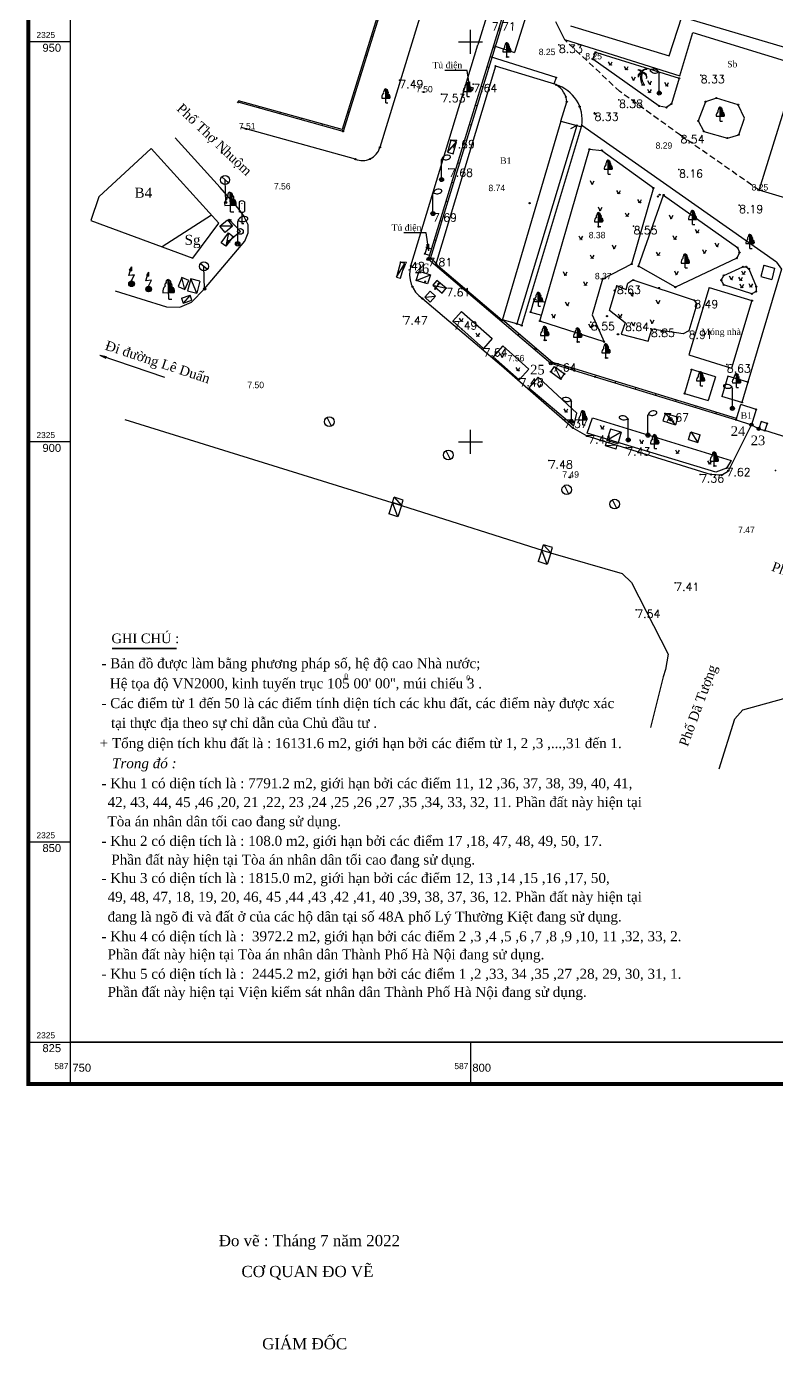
# Model space of a CAD drawing. Header units: inches. Extents: x 587740 to 588006, y 2325787 to 2326106.
# Drawn here: x 587744.5 to 587838.3, y 2325786.6 to 2325951.9 of the extents above; entities that cross this region are included whole.
import ezdxf
from ezdxf.enums import TextEntityAlignment as Align

# ---------------------------------------------------------------- set-up
doc = ezdxf.new("R2010")
doc.units = ezdxf.units.IN
doc.header["$MEASUREMENT"] = 0
doc.header["$PDSIZE"] = 0.1
doc.linetypes.add('DASHED', pattern=[1.13, 0.75, -0.38])
for name, color, linetype in [('17', 7, 'Continuous'), ('DANCU', 6, 'Continuous'), ('Dia vat', 8, 'Continuous'), ('DIAVAT', 242, 'DASHED'), ('diem', 8, 'Continuous'), ('DIEN_CAO_THE', 242, 'Continuous'), ('DIEN_CHIEU_SANG', 242, 'Continuous'), ('DIEN_HA_THE', 242, 'Continuous'), ('Docao', 22, 'Continuous'), ('duongdien', 1, 'Continuous'), ('GIAOTHONG', 31, 'Continuous'), ('Ho ga', 8, 'Continuous'), ('KHUNG', 7, 'Continuous'), ('KYHIEU', 2, 'Continuous'), ('KYHIEUCAY', 242, 'Continuous'), ('KYHIEUGT', 242, 'Continuous'), ('mocgioi', 2, 'Continuous'), ('NOI', 4, 'Continuous'), ('TIT', 7, 'Continuous'), ('VTgioi', 40, 'Continuous'), ('VTRON', 1, 'Continuous')]:
    doc.layers.add(name, color=color, linetype=linetype)
doc.styles.add('VN1', font='VSSW.shx')
doc.styles.add('VNARIAL', font='txt.shx')
doc.styles.add('VNH', font='')
doc.styles.add('VNKT', font='')
doc.styles.add('VNT', font='')
doc.styles.add('VNTIME', font='')
doc.styles.add('VNTIMEI', font='')
doc.styles.get('VNH').set_extended_font_data('.VnTimeH')
doc.styles.get('VNKT').set_extended_font_data('.VnArial')
doc.styles.get('VNT').set_extended_font_data('.VnTime')
doc.styles.get('VNTIME').set_extended_font_data('.VnTime')
doc.styles.get('VNTIMEI').set_extended_font_data('.VnTime', italic=True)

# ---------------------------------------------------------------- blocks, each defined once
blk = doc.blocks.new('tree')
at = {"layer": 'KYHIEU'}
for points in [[(0, 1.75, 0.497303), (-0.2, 1.49, 0.339551), (-0.28, 1.16, 0.289175), (-0.5, 0.6)], [(0, 1.75, -0.497303), (0.2, 1.49, -0.339551), (0.28, 1.16, -0.289175), (0.5, 0.6)]]:
    blk.add_lwpolyline(points, format="xyb", dxfattribs=at)
for points in [[(0, 0), (0, 1.75)], [(0.1, 0.6), (0.1, 1.72)], [(-0.5, 0.6), (0.5, 0.6)], [(0, 0), (0.28, 0)], [(0.2, 0.6), (0.2, 1.49)], [(0.3, 0.6), (0.3, 1.15)], [(0.4, 0.6), (0.4, 1.05)], [(0.5, 0.6), (0.5, 0.82)]]:
    blk.add_lwpolyline(points, dxfattribs=at)
blk = doc.blocks.new('lightt')
at = {"layer": 'KYHIEU'}
for points in [[(-0.05, 2.64, -0.420531), (-1.11, 2.75, -0.572241)], [(-1.1, 2.92, -0.523652), (0, 2.5, -0.549376)]]:
    blk.add_lwpolyline(points, format="xyb", dxfattribs=at)
blk.add_lwpolyline([(0, 0), (0, 2.5)], dxfattribs=at)
for radius in [0.25, 0.125]:
    blk.add_circle((0, 0), radius, dxfattribs=at)
blk.add_arc((-0.95, 2.82), 0.178, 146.5915, 201.9104, dxfattribs=at)
blk = doc.blocks.new('DUA')
at = {"layer": 'KYHIEU'}
blk.add_lwpolyline([(-0.2, 0), (0.2, 0)], dxfattribs=at)
for centre, radius, start, end in [((-0.53, 1.44), 0.428, 32.7453, 108.387), ((-0.68, 1.34), 0.504, 23.9604, 89.0848), ((0.29, 1.44), 0.518, 65.1133, 153.8027), ((0.37, 1.43), 0.498, 73.4563, 165.1174), ((-0.17, 1.08), 0.463, 95.4851, 196.5068), ((-0.12, 1.01), 0.47, 104.7672, 186.2627), ((1.63, 0.91), 1.95, 163.598, 208.0122), ((1.67, 1.04), 1.86, 167.1229, 213.9646), ((-0.12, 0.88), 0.574, 354.8955, 92.3469), ((-0.08, 1), 0.556, 337.9223, 93.8012)]:
    blk.add_arc(centre, radius, start, end, dxfattribs=at)
blk = doc.blocks.new('BON-HOA')
at = {"layer": 'KYHIEU'}
for q in [(-0.23, 0.44), (0.23, 0.44)]:
    blk.add_line((0, 0), q, dxfattribs=at)
for centre in [(-0.12, 0.03), (0.12, 0.03)]:
    blk.add_circle(centre, 0.01, dxfattribs=at)
blk = doc.blocks.new('*O720')
at = {"layer": '17', "color": 7, "linetype": 'Continuous'}
for p, q in [((0.05, -1.22), (-0.03, 1.23)), ((0.15, -0.37), (0.11, 1.19)), ((0.3, -0.37), (0.27, 0.88)), ((0.43, -0.37), (0.41, 0.4)), ((0.58, -0.36), (0.56, 0.27)), ((-0.69, -0.4), (0.72, -0.36)), ((0.05, -1.22), (0.43, -1.22)), ((0.72, -0.36), (0.71, -0.05))]:
    blk.add_line(p, q, dxfattribs=at)
for points in [[(-0.03, 1.24, 0.497303), (-0.3, 0.86, 0.339551), (-0.41, 0.4, 0.289175), (-0.69, -0.4)], [(-0.03, 1.24, -0.497303), (0.26, 0.88, -0.339551), (0.39, 0.42, -0.289175), (0.72, -0.36)]]:
    blk.add_lwpolyline(points, format="xyb", dxfattribs=at)
blk = doc.blocks.new('*O2022')
at = {"layer": '17', "color": 7, "linetype": 'Continuous'}
for p, q in [((-0.45, 1.58), (0.42, 0.86)), ((0.05, -1.62), (-0.03, 1.2))]:
    blk.add_line(p, q, dxfattribs=at)
for centre, radius in [((-0.03, 1.2), 0.563), ((0.06, -1.61), 0.141)]:
    blk.add_circle(centre, radius, dxfattribs=at)
blk = doc.blocks.new('*O4427')
at = {"layer": '17', "color": 7, "linetype": 'Continuous'}
for p, q in [((0.63, -0.07), (-0.82, 1.45)), ((-0.82, 1.45), (-0.48, 1.36)), ((-0.82, 1.45), (-0.75, 1.11)), ((0.63, -0.07), (-0.97, -1.44)), ((-0.97, -1.44), (-0.87, -1.11)), ((-0.97, -1.44), (-0.64, -1.39))]:
    blk.add_line(p, q, dxfattribs=at)
blk.add_circle((0.63, -0.07), 0.352, dxfattribs=at)
blk = doc.blocks.new('*O3323')
at = {"layer": '17', "color": 7, "linetype": 'Continuous'}
blk.add_line((-0.48, -1.57), (-0.48, 1.24), dxfattribs=at)
for radius in [0.282, 0.141]:
    blk.add_circle((-0.48, -1.56), radius, dxfattribs=at)
for centre, radius, start, end in [((0.31, 1.06), 0.805, 55.6414, 166.197), ((0.59, 1.61), 0.2, 338.1047, 33.4236), ((0.11, 2.06), 0.845, 230.7969, 322.03)]:
    blk.add_arc(centre, radius, start, end, dxfattribs=at)
blk = doc.blocks.new('*O619')
at = {"layer": '17', "color": 7, "linetype": 'Continuous'}
for p, q in [((0.05, -1.22), (-0.03, 1.22)), ((0.15, -0.38), (0.1, 1.19)), ((0.3, -0.38), (0.26, 0.87)), ((0.43, -0.37), (0.41, 0.4)), ((0.58, -0.37), (0.56, 0.26)), ((-0.69, -0.41), (0.72, -0.36)), ((0.05, -1.22), (0.43, -1.22)), ((0.72, -0.36), (0.71, -0.05))]:
    blk.add_line(p, q, dxfattribs=at)
for points in [[(-0.04, 1.23, 0.497303), (-0.31, 0.86, 0.339551), (-0.41, 0.39, 0.289175), (-0.69, -0.41)], [(-0.04, 1.23, -0.497303), (0.25, 0.87, -0.339551), (0.39, 0.42, -0.289175), (0.71, -0.36)]]:
    blk.add_lwpolyline(points, format="xyb", dxfattribs=at)
blk = doc.blocks.new('*O1921')
at = {"layer": '17', "color": 7, "linetype": 'Continuous'}
for p, q in [((-0.45, 1.57), (0.41, 0.86)), ((0.05, -1.62), (-0.04, 1.2))]:
    blk.add_line(p, q, dxfattribs=at)
for centre, radius in [((-0.03, 1.2), 0.563), ((0.05, -1.62), 0.141)]:
    blk.add_circle(centre, radius, dxfattribs=at)
blk = doc.blocks.new('*O3624')
at = {"layer": '17', "color": 7, "linetype": 'Continuous'}
for p, q in [((-0.34, 1.3), (-0.34, 0.11)), ((0.01, 0.01), (0.01, -1.4)), ((0.36, 1.3), (0.36, 0.1)), ((0.01, -1.4), (0.25, -1.4))]:
    blk.add_line(p, q, dxfattribs=at)
for centre in [(0.01, 1.12), (0.01, 0.48)]:
    blk.add_circle(centre, 0.0141, dxfattribs=at)
for centre, radius, start, end in [((0.01, 0.82), 0.594, 53.6974, 126.3329), ((0.01, 0.7), 0.695, 238.8957, 299.8719)]:
    blk.add_arc(centre, radius, start, end, dxfattribs=at)
blk = doc.blocks.new('*O4026')
at = {"layer": '17', "color": 7, "linetype": 'Continuous'}
for p, q in [((-0.35, 0.15), (0, 1.24)), ((-0.35, 0.15), (0, 1.24)), ((-0.35, 0.15), (0, 1.24)), ((-0.35, 0.15), (0.01, 1.23)), ((0.36, 0.22), (-0.35, 0.15)), ((0.36, 0.22), (-0.35, 0.15)), ((0.35, 0.21), (-0.35, 0.15)), ((0, 1.24), (-0.28, 0.83)), ((0, 1.24), (-0.28, 0.83)), ((0, 1.24), (-0.28, 0.83)), ((-0.28, 0.83), (0, 0.74)), ((-0.01, 1.19), (-0.26, 0.83)), ((-0.03, 1.15), (-0.25, 0.82)), ((-0.03, 1.09), (-0.23, 0.81)), ((-0.06, 1.05), (-0.22, 0.8)), ((-0.07, 0.99), (-0.2, 0.8)), ((-0.09, 0.95), (-0.19, 0.79)), ((-0.09, 0.95), (-0.19, 0.79)), ((-0.1, 0.91), (-0.18, 0.79)), ((-0.11, 0.86), (-0.16, 0.79)), ((-0.11, 0.86), (-0.11, 0.77)), ((-0.1, 0.9), (-0.1, 0.76)), ((-0.09, 0.95), (-0.09, 0.76)), ((-0.06, 1.05), (-0.07, 0.75)), ((-0.07, 0.99), (-0.07, 0.76)), ((-0.07, 0.99), (-0.07, 0.76)), ((-0.03, 1.08), (-0.05, 0.75)), ((-0.01, 1.19), (-0.03, 0.74)), ((-0.03, 1.14), (-0.03, 0.75)), ((0, 1.24), (0, 0.74)), ((0, -0.53), (0.36, 0.22)), ((0, -0.53), (0.35, 0.21)), ((0.01, -0.53), (0.36, 0.22))]:
    blk.add_line(p, q, dxfattribs=at)
for radius in [0.352, 0.338, 0.324, 0.31, 0.294, 0.28, 0.266, 0.252, 0.238, 0.224, 0.211, 0.197, 0.183, 0.169, 0.155, 0.144, 0.137, 0.123, 0.109, 0.095, 0.081, 0.072, 0.0579, 0.0438, 0.0297, 0.0157]:
    blk.add_circle((0.01, -0.88), radius, dxfattribs=at)
blk = doc.blocks.new('*O3925')
at = {"layer": '17', "color": 7, "linetype": 'Continuous'}
for p, q in [((-0.35, 0.15), (0, 1.24)), ((-0.35, 0.15), (0, 1.24)), ((-0.35, 0.15), (0, 1.24)), ((-0.35, 0.15), (0.01, 1.23)), ((0.36, 0.22), (-0.35, 0.15)), ((0.36, 0.22), (-0.35, 0.15)), ((0.35, 0.21), (-0.35, 0.15)), ((0, 1.24), (-0.28, 0.83)), ((0, 1.24), (-0.28, 0.83)), ((0, 1.24), (-0.28, 0.83)), ((-0.28, 0.83), (0, 0.74)), ((-0.01, 1.19), (-0.26, 0.83)), ((-0.03, 1.15), (-0.25, 0.82)), ((-0.03, 1.09), (-0.23, 0.81)), ((-0.06, 1.05), (-0.22, 0.8)), ((-0.07, 0.99), (-0.2, 0.8)), ((-0.09, 0.95), (-0.19, 0.79)), ((-0.09, 0.95), (-0.19, 0.79)), ((-0.1, 0.91), (-0.18, 0.79)), ((-0.11, 0.86), (-0.16, 0.79)), ((-0.11, 0.86), (-0.11, 0.77)), ((-0.1, 0.9), (-0.1, 0.76)), ((-0.09, 0.95), (-0.09, 0.76)), ((-0.06, 1.05), (-0.07, 0.75)), ((-0.07, 0.99), (-0.07, 0.76)), ((-0.07, 0.99), (-0.07, 0.76)), ((-0.03, 1.08), (-0.05, 0.75)), ((-0.01, 1.19), (-0.03, 0.74)), ((-0.03, 1.14), (-0.03, 0.75)), ((0, 1.24), (0, 0.74)), ((0, -0.53), (0.36, 0.22)), ((0, -0.53), (0.35, 0.21)), ((0.01, -0.53), (0.36, 0.22))]:
    blk.add_line(p, q, dxfattribs=at)
for radius in [0.352, 0.338, 0.324, 0.31, 0.294, 0.28, 0.266, 0.252, 0.238, 0.224, 0.211, 0.197, 0.183, 0.169, 0.155, 0.144, 0.137, 0.123, 0.109, 0.095, 0.081, 0.072, 0.0579, 0.0438, 0.0297, 0.0157]:
    blk.add_circle((0.01, -0.88), radius, dxfattribs=at)
blk = doc.blocks.new('lightp')
at = {"layer": 'duongdien'}
for points in [[(1.1, 2.92, 0.523652), (0, 2.5, 0.549376)], [(0.05, 2.64, 0.420531), (1.11, 2.75, 0.572241)]]:
    blk.add_lwpolyline(points, format="xyb", dxfattribs=at)
blk.add_lwpolyline([(0, 0), (0, 2.5)], dxfattribs=at)
for radius in [0.25, 0.125]:
    blk.add_circle((0, 0), radius, dxfattribs=at)
blk.add_arc((0.95, 2.82), 0.178, 338.0896, 33.4085, dxfattribs=at)

msp = doc.modelspace()

# ---------------------------------------------------------------- linework, layer by layer
at = {"layer": 'DANCU'}
for p, q in [((587799.86, 2325939.55), (587816.92, 2325995.02)), ((587797.13, 2325980.66), (587784.09, 2325938.8)), ((587810.18, 2325963.63), (587805.52, 2325948.64)), ((587810.64, 2325952.52), (587811.75, 2325950.27)), ((587824.85, 2325948.25), (587826.42, 2325953.13)), ((587826.42, 2325953.13), (587842.52, 2325948.37)), ((587812.52, 2325951.98), (587824.85, 2325948.25)), ((587826.2, 2325945.73), (587827.81, 2325951.17)), ((587827.81, 2325951.17), (587840.97, 2325947.13)), ((587802.98, 2325949.49), (587805.52, 2325948.64)), ((587811.75, 2325950.27), (587826.2, 2325945.73)), ((587810.72, 2325945.52), (587802.5, 2325948.13)), ((587815.32, 2325947.83), (587815.64, 2325948.68)), ((587823.61, 2325941.96), (587815.32, 2325947.83)), ((587815.64, 2325948.68), (587826.1, 2325945.43)), ((587803.13, 2325946.95), (587795.66, 2325922.09)), ((587810.68, 2325944.64), (587803.13, 2325946.95)), ((587836.11, 2325931.45), (587840.97, 2325947.13)), ((587810.72, 2325945.52), (587810.45, 2325944.71)), ((587826.1, 2325945.43), (587825.16, 2325942.24)), ((587784.09, 2325938.8), (587770.97, 2325942.43)), ((587811.33, 2325940.07), (587812.06, 2325942.51)), ((587829.4, 2325942.51), (587828.47, 2325940.11)), ((587830.76, 2325942.96), (587829.4, 2325942.51)), ((587833.48, 2325942.13), (587830.76, 2325942.96)), ((587824.53, 2325941.79), (587823.61, 2325941.96)), ((587825.16, 2325942.24), (587824.53, 2325941.79)), ((587834.29, 2325940.45), (587833.48, 2325942.13)), ((587794.77, 2325922.85), (587799.86, 2325939.55)), ((587811.33, 2325940.07), (587803.98, 2325915.15)), ((587813.31, 2325939.54), (587805.81, 2325914.74)), ((587806.42, 2325914.54), (587813.94, 2325939.54)), ((587811.33, 2325940.07), (587813.31, 2325939.54)), ((587813.31, 2325939.54), (587812.53, 2325939.13)), ((587813.31, 2325939.54), (587813.89, 2325939.38)), ((587838.27, 2325922.47), (587813.94, 2325939.54)), ((587828.47, 2325940.11), (587829.2, 2325938.8)), ((587833.55, 2325938.38), (587834.29, 2325940.45)), ((587829.2, 2325938.8), (587832.14, 2325937.96)), ((587832.14, 2325937.96), (587833.55, 2325938.38)), ((587808.7, 2325915.1), (587814.89, 2325936.56)), ((587814.89, 2325936.56), (587816.45, 2325936.43)), ((587816.45, 2325936.43), (587822.88, 2325931.73)), ((587822.88, 2325931.73), (587820.16, 2325922.22)), ((587821.01, 2325921.94), (587824.16, 2325930.85)), ((587824.16, 2325930.85), (587833.4, 2325924.28)), ((587841.8, 2325929.73), (587836.11, 2325931.45)), ((587767.62, 2325928.35), (587761.45, 2325924.39)), ((587833.4, 2325924.28), (587833.65, 2325923.65)), ((587794.77, 2325922.85), (587810.06, 2325909.82)), ((587833.31, 2325922.96), (587825.63, 2325919.33)), ((587833.65, 2325923.65), (587833.31, 2325922.96)), ((587803.98, 2325915.15), (587795.7, 2325922.2)), ((587820.16, 2325922.22), (587816.53, 2325920.35)), ((587825.63, 2325919.33), (587821.01, 2325921.94)), ((587831.68, 2325920.81), (587834.07, 2325921.88)), ((587834.07, 2325921.88), (587834.48, 2325921.89)), ((587834.48, 2325921.89), (587834.83, 2325921.62)), ((587838.91, 2325921.58), (587834.7, 2325907.46)), ((587834.83, 2325921.62), (587835.74, 2325919.4)), ((587836.68, 2325922.08), (587836.32, 2325920.68)), ((587836.68, 2325922.08), (587838.03, 2325921.69)), ((587838.03, 2325921.69), (587837.68, 2325920.3)), ((587838.27, 2325922.47), (587838.91, 2325921.58)), ((587816.53, 2325920.35), (587815.22, 2325915.88)), ((587829.86, 2325919.28), (587827.31, 2325910.86)), ((587829.86, 2325919.28), (587835.2, 2325917.65)), ((587831.37, 2325920.21), (587831.68, 2325920.81)), ((587831.68, 2325919.61), (587831.37, 2325920.21)), ((587835.2, 2325918.5), (587831.68, 2325919.61)), ((587835.74, 2325919.4), (587835.73, 2325918.78)), ((587836.32, 2325920.68), (587837.68, 2325920.3)), ((587807.99, 2325917.84), (587807.51, 2325916.22)), ((587807.99, 2325917.84), (587809.37, 2325917.44)), ((587835.2, 2325917.65), (587832.65, 2325909.23)), ((587835.73, 2325918.78), (587835.2, 2325918.5)), ((587807.51, 2325916.22), (587808.9, 2325915.82)), ((587805.81, 2325914.74), (587804.02, 2325915.27)), ((587806.42, 2325914.54), (587805.81, 2325914.74)), ((587816.73, 2325912.51), (587808.7, 2325915.1)), ((587815.22, 2325915.88), (587816.73, 2325912.51)), ((587810.06, 2325909.82), (587813, 2325908.92)), ((587827.31, 2325910.86), (587832.65, 2325909.23)), ((587813, 2325908.92), (587815.6, 2325908.13)), ((587815.6, 2325908.13), (587833.23, 2325902.75)), ((587827.66, 2325909.03), (587826.77, 2325906.05)), ((587830.64, 2325908.14), (587827.66, 2325909.03)), ((587830.64, 2325908.14), (587829.75, 2325905.16)), ((587832.17, 2325908.21), (587831.43, 2325905.68)), ((587834.7, 2325907.46), (587832.17, 2325908.21)), ((587826.77, 2325906.05), (587829.75, 2325905.16)), ((587834.7, 2325907.46), (587833.96, 2325904.93)), ((587833.96, 2325904.93), (587831.43, 2325905.68)), ((587833.23, 2325902.75), (587833.83, 2325904.69)), ((587835.73, 2325904.06), (587833.83, 2325904.69)), ((587833.23, 2325902.75), (587835.15, 2325902.15)), ((587835.73, 2325904.06), (587835.15, 2325902.15)), ((587835.15, 2325902.15), (587836.05, 2325901.64)), ((587836.34, 2325902.54), (587836.05, 2325901.64)), ((587836.05, 2325901.64), (587836.82, 2325901.41)), ((587837.11, 2325902.31), (587836.34, 2325902.54)), ((587837.11, 2325902.31), (587836.82, 2325901.41)), ((587840.38, 2325900.28), (587836.82, 2325901.41))]:
    msp.add_line(p, q, dxfattribs=at)
msp.add_lwpolyline([(587765.32, 2325922.97), (587768.56, 2325927.31), (587760.11, 2325936.66), (587753.54, 2325930.64), (587752.57, 2325927.66), (587765.32, 2325922.97)], dxfattribs=at)
at = {"layer": 'DANCU', "elevation": 8.63}
for points in [[(587819.34, 2325914.88), (587817.39, 2325916.42), (587818.31, 2325919.49)], [(587818.31, 2325919.49), (587819.46, 2325919.05), (587819.67, 2325919.85), (587820.3, 2325920.25), (587827.98, 2325917.71), (587828.33, 2325917.2), (587827.3, 2325913.89), (587826.61, 2325913.51), (587822.67, 2325914.1)], [(587819.34, 2325914.88), (587818.86, 2325913.44), (587822.25, 2325912.59), (587822.67, 2325914.1)]]:
    msp.add_lwpolyline(points, dxfattribs=at)
at = {"layer": 'DANCU'}
for centre, radius, start, end in [((587809.38, 2325940.21), 4.61, 351.656, 73.6149), ((587809.37, 2325942.28), 2.7, 4.8672, 59.5015)]:
    msp.add_arc(centre, radius, start, end, dxfattribs=at)
at = {"layer": 'Dia vat'}
msp.add_lwpolyline([(587801.63, 2325911.69), (587797.81, 2325915.09), (587798.88, 2325916.3), (587802.71, 2325912.9)], close=True, dxfattribs=at)
for points, elevation in [([(587802.85, 2325910.64), (587806.12, 2325907.74), (587807.32, 2325909.09), (587804.06, 2325912)], 7.6), ([(587812.94, 2325902.02), (587813.33, 2325903.59), (587808.46, 2325908.08), (587807.32, 2325906.77)], 7.53)]:
    msp.add_lwpolyline(points, close=True, dxfattribs=dict(at, elevation=elevation))
at = {"layer": 'Dia vat', "elevation": 7.64}
msp.add_lwpolyline([(587832.61, 2325897.66), (587832.03, 2325896.72), (587830.71, 2325896.2), (587814.61, 2325901.08), (587815.28, 2325902.99), (587832.61, 2325897.66)], dxfattribs=at)
at = {"layer": 'DIAVAT'}
msp.add_lwpolyline([(587836.11, 2325931.45), (587826.27, 2325938.32), (587818.69, 2325943.78), (587811.75, 2325950.27)], dxfattribs=at)
at = {"layer": 'diem'}
for p in [(587811.06, 2325949.61, 8.33), (587828.8, 2325945.81, 8.33), (587791.12, 2325945.2, 7.49), (587800.36, 2325944.72, 7.64), (587796.38, 2325943.46, 7.53), (587818.58, 2325942.75, 8.38), (587815.52, 2325941.13, 8.32), (587797.55, 2325937.69, 7.68), (587826.27, 2325938.32, 8.54), (587797.32, 2325934.14, 7.68), (587826.08, 2325934.02, 8.16), (587833.6, 2325929.59, 8.19), (587795.32, 2325928.53, 7.69), (587820.4, 2325926.94, 8.55), (587794.72, 2325922.95, 7.81), (587791.28, 2325922.45, 7.42), (587818.31, 2325919.49, 8.63), (587796.99, 2325919.19, 7.61), (587827.98, 2325917.71, 8.49), (587791.65, 2325915.66, 7.47), (587797.87, 2325915.05, 7.49), (587815.07, 2325914.94, 8.55), (587819.34, 2325914.88, 8.84), (587822.57, 2325914.12, 8.85), (587827.3, 2325913.89, 8.91), (587801.64, 2325911.69, 7.63), (587810.27, 2325909.78, 7.63), (587832.06, 2325909.67, 8.63), (587806.16, 2325907.94, 7.48), (587811.67, 2325902.77, 7.37), (587824.32, 2325903.55, 7.67), (587814.72, 2325900.8, 7.41), (587819.49, 2325899.28, 7.43), (587809.8, 2325897.68, 7.48), (587832.03, 2325896.72, 7.62), (587838.15, 2325896.43, 7.54), (587828.72, 2325895.93, 7.36), (587825.61, 2325882.37, 7.41), (587820.75, 2325879, 7.54)]:
    msp.add_point(p, dxfattribs=at)
at = {"layer": 'DIEN_HA_THE'}
for p, q in [((587799.6, 2325946.41), (587796.82, 2325946.41)), ((587799.92, 2325944.17), (587799.6, 2325946.41)), ((587799.92, 2325944.17), (587799.68, 2325944.97)), ((587799.92, 2325944.17), (587799.92, 2325945.01)), ((587794.49, 2325926.11), (587791.7, 2325926.11)), ((587794.8, 2325923.86), (587794.49, 2325926.11)), ((587794.57, 2325924.31), (587794.31, 2325923.51)), ((587794.8, 2325923.86), (587794.56, 2325924.67)), ((587794.57, 2325924.31), (587795.16, 2325924.13)), ((587794.8, 2325923.86), (587794.81, 2325924.7)), ((587794.31, 2325923.51), (587794.91, 2325923.32))]:
    msp.add_line(p, q, dxfattribs=at)
at = {"layer": 'GIAOTHONG'}
for p, q in [((587811.75, 2325984.95), (587800.95, 2325949.62)), ((587801.42, 2325978.44), (587788.7, 2325936.8)), ((587792.55, 2325921.99), (587800.95, 2325949.62)), ((587785.62, 2325935.33), (587771.34, 2325939.28)), ((587768.7, 2325931.77), (587763.1, 2325938.01)), ((587770.91, 2325929.26), (587768.7, 2325931.77)), ((587771.61, 2325928.39), (587770.91, 2325929.26)), ((587772.23, 2325927.12), (587771.61, 2325928.39)), ((587771.79, 2325925.1), (587772.22, 2325926.13)), ((587772.22, 2325926.13), (587772.23, 2325927.12)), ((587766.76, 2325919.11), (587771.79, 2325925.1)), ((587755.59, 2325918.86), (587762.01, 2325916.89)), ((587765.15, 2325917.47), (587766.76, 2325919.11)), ((587794, 2325917.91), (587803.88, 2325909.53)), ((587762.01, 2325916.89), (587763.66, 2325916.82)), ((587763.66, 2325916.82), (587765.15, 2325917.47)), ((587753.68, 2325910.85), (587761.77, 2325908.08)), ((587753.68, 2325910.85), (587754.43, 2325910.46)), ((587753.68, 2325910.85), (587754.51, 2325910.69)), ((587803.88, 2325909.53), (587812.81, 2325901.75)), ((587812.81, 2325901.75), (587814.58, 2325900.74)), ((587832.26, 2325896.4), (587835.15, 2325902.15)), ((587814.58, 2325900.74), (587830.1, 2325895.93)), ((587831.41, 2325895.83), (587832.26, 2325896.4)), ((587831.41, 2325895.83), (587830.1, 2325895.93)), ((587791.37, 2325892.06), (587790.25, 2325892.42))]:
    msp.add_line(p, q, dxfattribs=at)
for points in [[(587756.81, 2325902.8), (587791.37, 2325892.06), (587810.02, 2325886.15), (587818.96, 2325883.56), (587820.14, 2325882.41), (587824.71, 2325873.48), (587824.41, 2325871.56), (587824.11, 2325870.63), (587822.53, 2325864.31)], [(587831.1, 2325859.13), (587833.05, 2325865.4), (587834.05, 2325866.51), (587841.13, 2325868.47), (587842.32, 2325868.24), (587846.4, 2325864.98), (587847.22, 2325864.26), (587862.89, 2325850.88), (587871.75, 2325842.12)]]:
    msp.add_lwpolyline(points, dxfattribs=at)
for centre, radius, start, end in [((587786.51, 2325937.42), 2.27, 246.7905, 344.0091), ((587796.13, 2325920.97), 3.73, 164.0772, 235.1276)]:
    msp.add_arc(centre, radius, start, end, dxfattribs=at)
at = {"layer": 'Ho ga'}
for p, q in [((587768.68, 2325926.95), (587769.63, 2325927.74)), ((587769.63, 2325927.74), (587770.26, 2325926.97)), ((587770.26, 2325926.97), (587768.68, 2325926.95)), ((587769.34, 2325926.16), (587768.68, 2325926.95)), ((587768.84, 2325924.89), (587769.78, 2325926.14)), ((587770.26, 2325926.97), (587769.34, 2325926.16)), ((587769.78, 2325926.14), (587769.42, 2325924.45)), ((587769.78, 2325926.14), (587770.33, 2325925.66)), ((587769.42, 2325924.45), (587768.84, 2325924.89)), ((587770.33, 2325925.66), (587769.42, 2325924.45)), ((587763.91, 2325920.53), (587763.45, 2325919.4)), ((587763.45, 2325919.4), (587764.32, 2325919.05)), ((587764.32, 2325919.05), (587763.91, 2325920.53)), ((587764.79, 2325920.18), (587763.91, 2325920.53)), ((587764.32, 2325919.05), (587764.79, 2325920.18)), ((587765.04, 2325920.37), (587764.65, 2325918.88)), ((587765.8, 2325918.58), (587765.04, 2325920.37)), ((587766.19, 2325920.07), (587765.04, 2325920.37)), ((587766.19, 2325920.07), (587765.8, 2325918.58)), ((587795.6, 2325919.09), (587796.04, 2325919.76)), ((587763.89, 2325917.95), (587764.96, 2325918.32)), ((587763.89, 2325917.95), (587764.11, 2325917.32)), ((587764.96, 2325918.32), (587764.11, 2325917.32)), ((587764.11, 2325917.32), (587765.18, 2325917.69)), ((587764.65, 2325918.88), (587765.8, 2325918.58)), ((587765.18, 2325917.69), (587764.96, 2325918.32)), ((587810.06, 2325908.76), (587810.5, 2325909.43)), ((587810.5, 2325909.43), (587811.77, 2325908.5)), ((587810.5, 2325909.43), (587811.33, 2325907.83)), ((587810.06, 2325908.76), (587811.33, 2325907.83)), ((587811.33, 2325907.83), (587811.77, 2325908.5)), ((587782.64, 2325901.98), (587782.1, 2325903.06)), ((587824.38, 2325903.58), (587824.08, 2325902.62)), ((587824.38, 2325903.58), (587825.94, 2325903.08)), ((587825.63, 2325902.13), (587824.38, 2325903.58)), ((587825.94, 2325903.08), (587825.63, 2325902.13)), ((587817.51, 2325901.6), (587817.08, 2325900.17)), ((587818.85, 2325901.21), (587817.08, 2325900.17)), ((587818.85, 2325901.21), (587817.51, 2325901.6)), ((587818.85, 2325901.21), (587818.43, 2325899.77)), ((587824.08, 2325902.62), (587825.63, 2325902.13)), ((587827.26, 2325900.29), (587827.55, 2325901.25)), ((587827.55, 2325901.25), (587828.74, 2325900.88)), ((587827.55, 2325901.25), (587828.45, 2325899.93)), ((587816.89, 2325899.49), (587817.03, 2325899.98)), ((587818.37, 2325899.57), (587816.89, 2325899.49)), ((587818.23, 2325899.1), (587816.89, 2325899.49)), ((587818.43, 2325899.77), (587817.08, 2325900.17)), ((587818.23, 2325899.1), (587818.37, 2325899.57)), ((587827.26, 2325900.29), (587828.45, 2325899.93)), ((587828.45, 2325899.93), (587828.74, 2325900.88)), ((587797.51, 2325897.82), (587796.97, 2325898.9)), ((587812.32, 2325893.48), (587811.78, 2325894.56)), ((587790.25, 2325892.42), (587790.47, 2325893.09)), ((587791.58, 2325892.73), (587790.47, 2325893.09)), ((587790.47, 2325893.09), (587791.37, 2325892.06)), ((587790.25, 2325892.42), (587789.8, 2325890.99)), ((587790.92, 2325890.64), (587790.25, 2325892.42)), ((587791.37, 2325892.06), (587790.92, 2325890.64)), ((587791.37, 2325892.06), (587791.58, 2325892.73)), ((587818.31, 2325891.69), (587817.77, 2325892.77)), ((587790.92, 2325890.64), (587789.8, 2325890.99)), ((587808.93, 2325886.48), (587808.47, 2325885.05)), ((587808.93, 2325886.48), (587809.14, 2325887.14)), ((587809.59, 2325884.69), (587808.93, 2325886.48)), ((587810.25, 2325886.79), (587809.14, 2325887.14)), ((587809.14, 2325887.14), (587810.04, 2325886.12)), ((587810.04, 2325886.12), (587810.25, 2325886.79)), ((587809.59, 2325884.69), (587808.47, 2325885.05)), ((587810.04, 2325886.12), (587809.59, 2325884.69))]:
    msp.add_line(p, q, dxfattribs=at)
for points, elevation in [([(587799.71, 2325944.01), (587799.82, 2325944.39), (587800.33, 2325944.24), (587800.22, 2325943.86)], 7.82), ([(587797.55, 2325937.69), (587797.13, 2325936.21), (587797.85, 2325936.01), (587798.27, 2325937.48)], 7.68), ([(587791.28, 2325922.45), (587790.75, 2325920.6), (587791.28, 2325920.45), (587791.81, 2325922.3)], 7.42), ([(587793.59, 2325921.32), (587795.01, 2325920.89), (587794.66, 2325919.73), (587793.24, 2325920.15)], 7.62), ([(587796.99, 2325919.19), (587795.81, 2325920.17), (587795.31, 2325919.58), (587796.49, 2325918.6)], 7.61)]:
    msp.add_lwpolyline(points, close=True, dxfattribs=dict(at, elevation=elevation))
for points, elevation in [([(587797.13, 2325936.21), (587798.27, 2325937.48)], 7.68), ([(587790.75, 2325920.6), (587791.81, 2325922.3)], 7.42), ([(587793.24, 2325920.15), (587795.01, 2325920.89)], 7.62), ([(587795.31, 2325919.58), (587796.99, 2325919.19)], 7.61), ([(587794.31, 2325918.1), (587795.65, 2325918.2)], 7.58)]:
    msp.add_lwpolyline(points, dxfattribs=dict(at, elevation=elevation))
msp.add_lwpolyline([(587795.65, 2325918.2), (587794.99, 2325917.48), (587794.3, 2325918.1), (587794.97, 2325918.82)], close=True, dxfattribs=at)
for centre, radius in [((587782.37, 2325902.52), 0.6), ((587825.01, 2325902.85), 0.2), ((587797.24, 2325898.36), 0.6), ((587812.05, 2325894.02), 0.6), ((587818.04, 2325892.23), 0.6)]:
    msp.add_circle(centre, radius, dxfattribs=at)
at = {"layer": 'KHUNG'}
for p, q in [((587750, 2325819.75), (587750, 2326080.25)), ((587800, 2325948.5), (587800, 2325951.5)), ((587750, 2325950), (587744.75, 2325950)), ((587798.5, 2325950), (587801.5, 2325950)), ((587800, 2325898.5), (587800, 2325901.5)), ((587750, 2325900), (587744.75, 2325900)), ((587798.5, 2325900), (587801.5, 2325900)), ((587750, 2325850), (587744.75, 2325850)), ((587744.75, 2325825), (588005.25, 2325825)), ((587800, 2325825), (587800, 2325819.75))]:
    msp.add_line(p, q, dxfattribs=at)
at = {"layer": 'KHUNG', "const_width": 0.5}
msp.add_lwpolyline([(587744.75, 2325819.75), (587744.75, 2326080.25), (588005.25, 2326080.25), (588005.25, 2325819.75)], close=True, dxfattribs=at)
at = {"layer": 'KYHIEU', "color": 242}
for p, q in [((587795, 2325922.92), (587817.11, 2325994.99)), ((587796.4, 2325978.99), (587783.96, 2325939.04)), ((587787.77, 2325950.6), (587787.58, 2325950.66)), ((587803.61, 2325951.67), (587803.8, 2325951.61)), ((587802.87, 2325949.27), (587803.06, 2325949.21)), ((587787.03, 2325948.24), (587786.84, 2325948.3)), ((587786.3, 2325945.88), (587786.11, 2325945.94)), ((587802.14, 2325946.87), (587802.33, 2325946.81)), ((587801.4, 2325944.46), (587801.59, 2325944.41)), ((587783.96, 2325939.04), (587771.02, 2325942.63)), ((587785.56, 2325943.52), (587785.37, 2325943.58)), ((587773.59, 2325941.71), (587773.65, 2325941.9)), ((587776.22, 2325940.98), (587776.27, 2325941.17)), ((587784.83, 2325941.16), (587784.64, 2325941.22)), ((587800.66, 2325942.06), (587800.85, 2325942)), ((587778.84, 2325940.25), (587778.9, 2325940.44)), ((587781.47, 2325939.52), (587781.52, 2325939.72)), ((587799.93, 2325939.66), (587800.12, 2325939.6)), ((587783.96, 2325939.04), (587784.09, 2325938.8)), ((587799.19, 2325937.26), (587799.38, 2325937.2)), ((587798.45, 2325934.86), (587798.64, 2325934.8)), ((587797.72, 2325932.46), (587797.91, 2325932.4)), ((587796.98, 2325930.06), (587797.17, 2325930)), ((587796.24, 2325927.65), (587796.43, 2325927.59)), ((587795.51, 2325925.25), (587795.7, 2325925.19)), ((587795, 2325922.92), (587794.77, 2325922.85)), ((587795.79, 2325922.24), (587795, 2325922.92)), ((587796.68, 2325921.22), (587796.81, 2325921.37)), ((587810.25, 2325909.93), (587804.01, 2325915.24)), ((587805.97, 2325913.3), (587806.1, 2325913.45)), ((587808.02, 2325911.56), (587808.15, 2325911.72)), ((587808.12, 2325911.41), (587808.25, 2325911.57)), ((587813.06, 2325909.11), (587810.25, 2325909.93)), ((587833.29, 2325902.94), (587813.06, 2325909.11)), ((587818.12, 2325907.36), (587818.17, 2325907.55)), ((587820.63, 2325906.59), (587820.69, 2325906.78)), ((587823.15, 2325905.82), (587823.21, 2325906.01)), ((587825.67, 2325905.05), (587825.73, 2325905.24)), ((587828.19, 2325904.28), (587828.25, 2325904.47)), ((587830.71, 2325903.51), (587830.77, 2325903.71))]:
    msp.add_line(p, q, dxfattribs=at)
at = {"layer": 'KYHIEU'}
for points in [[(587819.68, 2325902.88, -0.420531), (587818.62, 2325903, -0.572241)], [(587818.64, 2325903.17, -0.523652), (587819.73, 2325902.75, -0.549376)]]:
    msp.add_lwpolyline(points, format="xyb", dxfattribs=at)
msp.add_lwpolyline([(587819.74, 2325900.25), (587819.73, 2325902.75)], dxfattribs=at)
for radius in [0.25, 0.125]:
    msp.add_circle((587819.74, 2325900.25), radius, dxfattribs=at)
msp.add_arc((587818.78, 2325903.07), 0.178, 146.6713, 201.9902, dxfattribs=at)
at = {"layer": 'NOI'}
msp.add_lwpolyline([(587750, 2326075), (588000, 2326075), (588000, 2325825), (587750, 2325825)], close=True, dxfattribs=at)
at = {"layer": 'TIT'}
for p, q in [((587755.2, 2325874.22), (587763.27, 2325874.22)), ((587755.2, 2325874.17), (587763.27, 2325874.17))]:
    msp.add_line(p, q, dxfattribs=at)
at = {"layer": 'VTgioi'}
for centre in [(587794.77, 2325922.85), (587810.06, 2325909.82), (587835.15, 2325902.15), (587836.05, 2325901.64)]:
    msp.add_circle(centre, 0.2, dxfattribs=at)
at = {"layer": 'VTRON'}
for centre in [(587804.56, 2325948.12), (587815.32, 2325947.83), (587815.64, 2325948.68), (587803.13, 2325946.95), (587810.72, 2325945.52), (587810.74, 2325944.61), (587826.1, 2325945.43), (587770.97, 2325942.43), (587794.16, 2325943.71), (587811.94, 2325943.12), (587812.06, 2325942.51), (587823.61, 2325943.58), (587829.4, 2325942.51), (587830.76, 2325942.96), (587813.67, 2325941.89), (587815.55, 2325941.02), (587815.55, 2325941.01), (587823.61, 2325941.96), (587824.53, 2325941.79), (587825.16, 2325942.24), (587833.48, 2325942.13), (587772.01, 2325939.09), (587813.31, 2325939.54), (587813.94, 2325939.54), (587828.47, 2325940.11), (587784.09, 2325938.8), (587829.2, 2325938.8), (587832.14, 2325937.96), (587833.55, 2325938.38), (587768.93, 2325936.13), (587788.7, 2325936.8), (587814.89, 2325936.56), (587816.45, 2325936.43), (587785.62, 2325935.33), (587787.43, 2325935.34), (587822.88, 2325931.73), (587823.66, 2325930.88), (587824.16, 2325930.85), (587836.11, 2325931.45), (587807.41, 2325929.83), (587823.43, 2325930.67), (587816.04, 2325926.9), (587794.57, 2325924.31), (587833.4, 2325924.28), (587794.31, 2325923.51), (587794.77, 2325922.85), (587833.31, 2325922.96), (587833.65, 2325923.65), (587792.55, 2325921.99), (587795.7, 2325922.2), (587820.16, 2325922.22), (587821.01, 2325921.94), (587834.07, 2325921.88), (587834.48, 2325921.89), (587834.83, 2325921.62), (587792.76, 2325919.39), (587794.35, 2325920.03), (587796.04, 2325919.76), (587816.53, 2325920.35), (587820.37, 2325920.22), (587823.6, 2325919.24), (587825.63, 2325919.33), (587831.37, 2325920.21), (587831.68, 2325920.81), (587831.68, 2325919.61), (587835.74, 2325919.4), (587794, 2325917.91), (587795.59, 2325919.13), (587807.99, 2325917.84), (587818.02, 2325918.91), (587835.2, 2325918.5), (587835.21, 2325917.65), (587835.73, 2325918.78), (587807.51, 2325916.22), (587803.98, 2325915.15), (587805.81, 2325914.74), (587806.42, 2325914.54), (587808.7, 2325915.1), (587817.08, 2325915.71), (587809.29, 2325912.71), (587818.43, 2325913.44), (587818.49, 2325913.44), (587823.92, 2325913.77), (587813.41, 2325912.5), (587816.73, 2325912.51), (587810.06, 2325909.82), (587816.95, 2325910.51), (587810.08, 2325908.77), (587811.32, 2325907.87), (587811.77, 2325908.5), (587813, 2325908.92), (587815.6, 2325908.13), (587827.66, 2325909.03), (587826.77, 2325906.05), (587834.7, 2325907.46), (587833.96, 2325904.93), (587832.76, 2325904.18), (587833.23, 2325902.75), (587835.73, 2325904.06), (587812.69, 2325902.61), (587812.81, 2325901.75), (587835.15, 2325902.15), (587836.05, 2325901.64), (587836.82, 2325901.41), (587837.11, 2325902.31), (587814.58, 2325900.74), (587819.78, 2325900.25), (587830.48, 2325897), (587832.26, 2325896.4), (587812.45, 2325895.56), (587830.1, 2325895.93), (587831.41, 2325895.83)]:
    msp.add_circle(centre, 0.07, dxfattribs=at)

# ---------------------------------------------------------------- block references
at = {"layer": '17', "color": 7, "linetype": 'Continuous'}
for name, p in [('*O4427', (587770.62, 2325926.37)), ('*O2022', (587766.71, 2325920.73))]:
    msp.add_blockref(name, p, dxfattribs=at)
at = {"layer": 'DIEN_CAO_THE', "color": 7, "linetype": 'Continuous'}
for name, p in [('*O4026', (587757.63, 2325920.64)), ('*O3925', (587759.77, 2325919.98))]:
    msp.add_blockref(name, p, dxfattribs=at)
at = {"layer": 'DIEN_CHIEU_SANG'}
for name, p, rotation in [('lightt', (587823.61, 2325943.58), 0.07980511167396942), ('lightp', (587796.4, 2325932.78, 7.68), 0.07980511167389877), ('lightp', (587795.32, 2325928.53, 7.69), 0.07980511167389877), ('lightt', (587832.76, 2325904.18), 0.07980511167396942), ('lightt', (587812.64, 2325902.55), 0.07980511167396942), ('lightp', (587822.2, 2325900.84, 7.67), 0.07980511167389877)]:
    msp.add_blockref(name, p, dxfattribs=dict(at, rotation=rotation))
at = {"layer": 'DIEN_CHIEU_SANG', "color": 7, "linetype": 'Continuous'}
msp.add_blockref('*O3323', (587771.39, 2325926.3), dxfattribs=at)
at = {"layer": 'KYHIEUCAY', "rotation": 0.07980511167396942}
for p in [(587804.56, 2325948.12), (587789.42, 2325942.35), (587799.62, 2325943.17), (587831.24, 2325940.09), (587817.23, 2325933.46), (587816.04, 2325926.9), (587827.77, 2325927.17), (587834.96, 2325924.17), (587826.85, 2325921.74), (587808.5, 2325916.95), (587809.29, 2325912.71), (587813.41, 2325912.5), (587816.95, 2325910.51), (587828.78, 2325907.01), (587833.26, 2325906.79), (587814.07, 2325902.15), (587823.04, 2325899.16), (587830.48, 2325897)]:
    msp.add_blockref('tree', p, dxfattribs=at)
at = {"layer": 'KYHIEUCAY'}
for name, p in [('BON-HOA', (587817.51, 2325947.07)), ('BON-HOA', (587819.51, 2325946.48)), ('DUA', (587821.6, 2325944.61)), ('BON-HOA', (587820.4, 2325945.16)), ('BON-HOA', (587822.4, 2325943.61)), ('BON-HOA', (587822.43, 2325944.66)), ('BON-HOA', (587824.55, 2325944.45)), ('BON-HOA', (587815.23, 2325932.17)), ('*O619', (587769.98, 2325929.96)), ('BON-HOA', (587818.56, 2325930.99)), ('BON-HOA', (587816.24, 2325928.89)), ('BON-HOA', (587821.18, 2325929.86)), ('BON-HOA', (587819.61, 2325928.15)), ('BON-HOA', (587825.12, 2325927.88)), ('BON-HOA', (587828.38, 2325926.12)), ('BON-HOA', (587813.83, 2325925.27)), ('BON-HOA', (587817.99, 2325924.13)), ('BON-HOA', (587825.58, 2325925.29)), ('BON-HOA', (587830.85, 2325924.39)), ('BON-HOA', (587815.23, 2325922.91)), ('BON-HOA', (587823.52, 2325923.28)), ('BON-HOA', (587829.28, 2325923.56)), ('BON-HOA', (587811.87, 2325920.81)), ('BON-HOA', (587825.78, 2325920.89)), ('BON-HOA', (587834.15, 2325920.91)), ('*O720', (587762.25, 2325919.04)), ('BON-HOA', (587814.4, 2325919.54)), ('BON-HOA', (587832.64, 2325920.27)), ('BON-HOA', (587833.8, 2325920.15)), ('BON-HOA', (587833.95, 2325919.25)), ('BON-HOA', (587835.07, 2325919.33)), ('BON-HOA', (587820.22, 2325918.22)), ('BON-HOA', (587823.48, 2325917.27)), ('BON-HOA', (587810.42, 2325915.52)), ('BON-HOA', (587812.13, 2325917.01)), ('BON-HOA', (587818.74, 2325915.54)), ('BON-HOA', (587798.88, 2325915.04)), ('BON-HOA', (587815.06, 2325914.26)), ('BON-HOA', (587820.39, 2325914.51)), ('BON-HOA', (587822.74, 2325914.8)), ('BON-HOA', (587800.94, 2325913.16)), ('BON-HOA', (587803.98, 2325910.56)), ('BON-HOA', (587805.97, 2325908.86)), ('BON-HOA', (587808.64, 2325906.8)), ('BON-HOA', (587811.96, 2325903.7)), ('BON-HOA', (587816.51, 2325901.59)), ('BON-HOA', (587821.42, 2325899.81)), ('BON-HOA', (587825.91, 2325898.54)), ('BON-HOA', (587829.94, 2325897.2))]:
    msp.add_blockref(name, p, dxfattribs=at)
at = {"layer": 'KYHIEUGT', "color": 7, "linetype": 'Continuous'}
for name, p in [('*O1921', (587769.37, 2325931.53)), ('*O3624', (587771.42, 2325928.69))]:
    msp.add_blockref(name, p, dxfattribs=at)

# ---------------------------------------------------------------- texts
at = {"layer": 'DANCU', "style": 'VNTIME'}
for s, p in [('Sb', (587832.11, 2325946.81)), ('B1', (587803.72, 2325934.75)), ('Mãng nhµ', (587828.89, 2325913.36)), ('B1', (587833.8, 2325902.9))]:
    msp.add_text(s, height=0.8, dxfattribs=at).set_placement(p)
for s, p in [('B4', (587758.01, 2325930.51)), ('Sg', (587764.27, 2325924.62))]:
    msp.add_text(s, height=1.25, rotation=0.0151, dxfattribs=at).set_placement(p)
at = {"layer": 'DIEN_HA_THE', "style": 'VNTIME'}
for p in [(587795.26, 2325946.69), (587790.15, 2325926.38)]:
    msp.add_text('Tñ ®iÖn', height=0.8, dxfattribs=at).set_placement(p)
at = {"layer": 'Docao', "style": 'VNARIAL', "oblique": 1}
for s, p in [('7.71', (587802.66, 2325952.42, 7.71)), ('8.33', (587811.06, 2325949.61, 8.33)), ('8.33', (587828.8, 2325945.81, 8.33)), ('7.49', (587791.12, 2325945.2, 7.49)), ('7.64', (587800.36, 2325944.72, 7.64)), ('7.53', (587796.38, 2325943.46, 7.53)), ('8.38', (587818.58, 2325942.75, 8.38)), ('8.33', (587815.52, 2325941.13, 8.32)), ('7.69', (587797.55, 2325937.69, 7.68)), ('8.54', (587826.27, 2325938.32, 8.54)), ('7.68', (587797.32, 2325934.14, 7.68)), ('8.16', (587826.08, 2325934.02, 8.16)), ('8.19', (587833.6, 2325929.59, 8.19)), ('7.69', (587795.32, 2325928.53, 7.69)), ('8.55', (587820.4, 2325926.94, 8.55)), ('7.81', (587794.72, 2325922.95, 7.81)), ('7.42', (587791.28, 2325922.45, 7.42)), ('8.63', (587818.31, 2325919.49, 8.63)), ('7.61', (587796.99, 2325919.19, 7.61)), ('8.49', (587827.98, 2325917.71, 8.49)), ('7.47', (587791.65, 2325915.66, 7.47)), ('7.49', (587797.87, 2325915.05, 7.49)), ('8.55', (587815.07, 2325914.94, 8.55)), ('8.84', (587819.34, 2325914.88, 8.84)), ('8.85', (587822.57, 2325914.12, 8.85)), ('8.91', (587827.3, 2325913.89, 8.91)), ('7.64', (587801.64, 2325911.69, 7.63)), ('7.64', (587810.27, 2325909.78, 7.63)), ('8.63', (587832.06, 2325909.67, 8.63)), ('7.48', (587806.16, 2325907.94, 7.48)), ('7.37', (587811.67, 2325902.77, 7.37)), ('7.67', (587824.32, 2325903.55, 7.67)), ('7.41', (587814.72, 2325900.8, 7.41)), ('7.43', (587819.49, 2325899.28, 7.43)), ('7.48', (587809.8, 2325897.68, 7.48)), ('7.62', (587832.03, 2325896.72, 7.62)), ('7.36', (587828.72, 2325895.93, 7.36)), ('7.41', (587825.61, 2325882.37, 7.41)), ('7.54', (587820.75, 2325879, 7.54))]:
    msp.add_text(s, height=1, dxfattribs=at).set_placement(p, align=Align.TOP_LEFT)
at = {"layer": 'Docao', "style": 'VN1'}
for s, p in [('8.25', (587808.55, 2325948.33)), ('8.25', (587814.37, 2325947.79)), ('7.50', (587793.21, 2325943.67)), ('7.51', (587771.06, 2325939.05)), ('8.29', (587823.16, 2325936.63)), ('8.29', (587823.16, 2325936.63)), ('7.56', (587775.44, 2325931.54)), ('8.74', (587802.26, 2325931.33)), ('8.25', (587835.16, 2325931.41)), ('8.38', (587814.8, 2325925.44)), ('8.37', (587815.57, 2325920.32)), ('7.56', (587804.67, 2325910.07)), ('7.50', (587772.12, 2325906.71)), ('7.49', (587811.5, 2325895.52)), ('7.47', (587833.48, 2325888.62))]:
    msp.add_text(s, height=0.8, dxfattribs=at).set_placement(p)
at = {"layer": 'GIAOTHONG', "style": 'VNTIME'}
for s, rotation, p in [('Phè Thî Nhuém', 316.4568, (587763.19, 2325941.53)), ('§i ®\xadêng Lª DuÈn', 341.7943, (587754.24, 2325911.55)), ('Phè Lý Th\xadêng KiÖt', 339.5069, (587837.55, 2325883.94)), ('Phè D· T\xadîng', 69.7156, (587827.17, 2325861.84))]:
    msp.add_text(s, height=1.2, rotation=rotation, dxfattribs=at).set_placement(p)
at = {"layer": 'KHUNG', "style": 'VNKT'}
for s, height, p in [('2325', 0.75, (587745.75, 2325950.25)), ('2325', 0.75, (587745.75, 2325900.25)), ('2325', 0.75, (587745.75, 2325850.25)), ('2325', 0.75, (587745.75, 2325825.25)), ('750', 1, (587750.25, 2325821)), ('800', 1, (587800.25, 2325821))]:
    msp.add_text(s, height=height, dxfattribs=at).set_placement(p, align=Align.BOTTOM_LEFT)
for s, p in [('950', (587746.5, 2325949.75)), ('900', (587746.5, 2325899.75)), ('850', (587746.5, 2325849.75)), ('825', (587746.5, 2325824.75))]:
    msp.add_text(s, height=1, dxfattribs=at).set_placement(p, align=Align.TOP_LEFT)
for p in [(587749.75, 2325821.4), (587799.75, 2325821.4)]:
    msp.add_text('587', height=0.75, dxfattribs=at).set_placement(p, align=Align.BOTTOM_RIGHT)
at = {"layer": 'mocgioi', "style": 'VNT'}
for s, p in [('26', (587793.95, 2325920.72)), ('25', (587808.38, 2325908.07)), ('24', (587833.47, 2325900.39)), ('23', (587835.96, 2325899.23))]:
    msp.add_text(s, height=1.2, dxfattribs=at).set_placement(p, align=Align.BOTTOM_CENTER)
at = {"layer": 'TIT'}
for s, height, style, p in [('Ghi chó :', 1.2, 'VNH', (587755.13, 2325874.85)), ('- B¶n ®å ®\xadîc lµm b»ng ph\xad¬ng ph¸p sè, hÖ ®é cao Nhµ n\xadíc;', 1.25, 'VNT', (587753.87, 2325871.71)), ("HÖ täa ®é VN2000, kinh tuyÕn trôc 105 00' 00'', mói chiÕu 3 .", 1.25, 'VNT', (587754.92, 2325869.2)), ('0', 0.625, 'VNT', (587784.23, 2325870.44)), ('0', 0.625, 'VNT', (587799.48, 2325870.21)), ('- C¸c ®iÓm tõ 1 ®Õn 50 lµ c¸c ®iÓm tÝnh diÖn tÝch c¸c khu ®Êt, c¸c ®iÓm nµy ®\xadîc x¸c ', 1.25, 'VNT', (587753.87, 2325866.73)), ('t¹i thùc ®Þa theo sù chØ dÉn cña Chñ ®Çu t\xad .', 1.25, 'VNT', (587755.07, 2325864.27)), ('+ Tæng diÖn tÝch khu ®Êt lµ : 16131.6 m2, giíi h¹n bëi c¸c ®iÓm tõ 1, 2 ,3 ,...,31 ®Õn 1. ', 1.25, 'VNT', (587753.65, 2325861.73)), ('Trong ®ã :', 1.25, 'VNTIMEI', (587755.2, 2325859.22)), ('- Khu 1 cã diÖn tÝch lµ : 7791.2 m2, giíi h¹n bëi c¸c ®iÓm 11, 12 ,36, 37, 38, 39, 40, 41,  ', 1.25, 'VNT', (587753.87, 2325856.72)), ('42, 43, 44, 45 ,46 ,20, 21 ,22, 23 ,24 ,25 ,26 ,27 ,35 ,34, 33, 32, 11. PhÇn ®Êt nµy hiÖn t¹i ', 1.25, 'VNT', (587754.64, 2325854.37)), ('Tßa ¸n nh©n d©n tèi cao ®ang sö dông.', 1.25, 'VNT', (587754.64, 2325851.97)), ('- Khu 2 cã diÖn tÝch lµ : 108.0 m2, giíi h¹n bëi c¸c ®iÓm 17 ,18, 47, 48, 49, 50, 17. ', 1.25, 'VNT', (587753.87, 2325849.52)), (' PhÇn ®Êt nµy hiÖn t¹i Tßa ¸n nh©n d©n tèi cao ®ang sö dông. ', 1.25, 'VNT', (587754.64, 2325847.18)), ('- Khu 3 cã diÖn tÝch lµ : 1815.0 m2, giíi h¹n bëi c¸c ®iÓm 12, 13 ,14 ,15 ,16 ,17, 50, ', 1.25, 'VNT', (587753.87, 2325844.88)), ('49, 48, 47, 18, 19, 20, 46, 45 ,44 ,43 ,42 ,41, 40 ,39, 38, 37, 36, 12. PhÇn ®Êt nµy hiÖn t¹i', 1.25, 'VNT', (587754.64, 2325842.53)), ('®ang lµ ngâ ®i vµ ®Êt ë cña c¸c hé d©n t¹i sè 48A phè Lý Th\xadêng KiÖt ®ang sö dông.', 1.25, 'VNT', (587754.64, 2325840.07)), ('- Khu 4 cã diÖn tÝch lµ :  3972.2 m2, giíi h¹n bëi c¸c ®iÓm 2 ,3 ,4 ,5 ,6 ,7 ,8 ,9 ,10, 11 ,32, 33, 2. ', 1.25, 'VNT', (587753.87, 2325837.6)), ('PhÇn ®Êt nµy hiÖn t¹i Tßa ¸n nh©n d©n Thµnh Phè Hµ Néi ®ang sö dông.', 1.25, 'VNT', (587754.64, 2325835.34)), ('- Khu 5 cã diÖn tÝch lµ :  2445.2 m2, giíi h¹n bëi c¸c ®iÓm 1 ,2 ,33, 34 ,35 ,27 ,28, 29, 30, 31, 1. ', 1.25, 'VNT', (587753.87, 2325832.91)), ('PhÇn ®Êt nµy hiÖn t¹i ViÖn kiÓm s¸t nh©n d©n Thµnh Phè Hµ Néi ®ang sö dông.', 1.25, 'VNT', (587754.64, 2325830.65)), ('C¬ quan ®o vÏ', 1.4, 'VNH', (587771.38, 2325795.64)), ('gi¸m ®èc', 1.4, 'VNH', (587773.97, 2325786.61))]:
    msp.add_text(s, height=height, dxfattribs=dict(at, style=style)).set_placement(p)
at = {"layer": 'TIT', "style": 'VNT'}
msp.add_text('§o vÏ : Th¸ng 7 n¨m 2022', height=1.4, dxfattribs=at).set_placement((587768.54, 2325800.2), align=Align.MIDDLE_LEFT)

doc.saveas('drawing.dxf')
